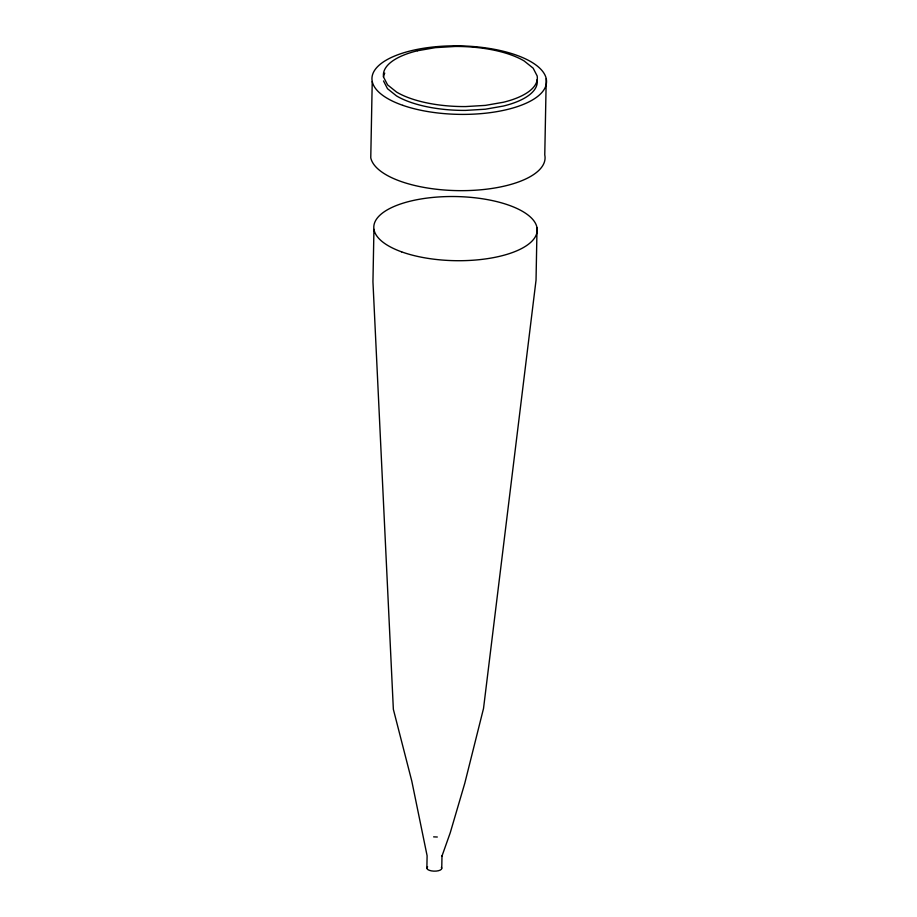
<?xml version="1.0" encoding="UTF-8"?>
<svg xmlns="http://www.w3.org/2000/svg" width="917" height="917" viewBox="0 0 917 917"><rect width="100%" height="100%" fill="white"/><g stroke="black" fill="none" stroke-linecap="round" stroke-linejoin="round"><path stroke-width="1.38" d="M372.233 81.533L370.766 157.793A87.321 34.261 1.1 0 0 464.988 190.633A87.321 34.261 1.1 0 0 544.767 154.95L546.234 78.69M373.941 229.399L372.944 281.783L393.359 709.322L411.79 781.089L427.104 855.756L426.863 868.296M441.753 868.147L441.994 855.618L441.868 856.375L450.236 832.785L464.77 783.313L483.523 708.463L536.032 280.212L537.03 227.829M417.338 50.79L435.311 47.65L455.004 46.469A77.773 30.513 1.1 0 1 524.169 60.969L533.144 68.156L537.144 75.905A75.733 29.711 1.1 0 1 503.399 102.246L485.414 105.386L465.721 106.567A77.773 30.513 1.1 0 1 396.557 92.067L387.593 84.88L383.581 77.12A75.733 29.711 1.1 0 1 417.327 50.79M433.626 836.866L437.306 837.015M383.512 80.948L387.513 88.708L396.476 95.895A77.773 30.513 1.1 0 0 465.653 110.395L485.345 109.215L503.318 106.063A75.733 29.711 1.1 0 0 537.075 79.733M441.375 867.39A7.462 2.923 1.1 0 1 433.821 871.139A7.462 2.923 1.1 0 1 427.609 866.817M383.466 77.017A75.733 29.711 1.1 0 1 384.739 73.142M402.815 105.34A87.321 34.261 1.1 0 0 545.145 87.608A87.321 34.261 1.1 0 0 429.741 47.386A87.321 34.261 1.1 0 0 402.815 105.34M401.623 251.854A81.728 32.072 1.1 0 0 535.643 236.162A81.728 32.072 1.1 0 0 429.202 197.82A81.728 32.072 1.1 0 0 401.623 251.854"/></g></svg>
